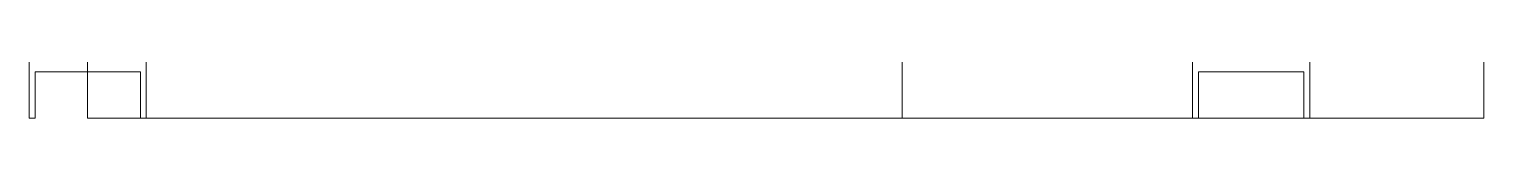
# Model space of a CAD drawing. Header units: inches. Extents: x -430764 to 624329, y 7374 to 217374.
# Drawn here: x -242696 to -240195, y 93146 to 93227 of the extents above; entities that cross this region are included whole.
import ezdxf

# ---------------------------------------------------------------- set-up
doc = ezdxf.new("R2010")
doc.units = ezdxf.units.IN
doc.header["$MEASUREMENT"] = 0
doc.layers.add('CABLETRAYLAYOUT-EMBED 2_DWG$0$DwgTemplate', color=7, linetype='Continuous', lineweight=9)

msp = doc.modelspace()

# ---------------------------------------------------------------- linework, layer by layer
at = {"layer": 'CABLETRAYLAYOUT-EMBED 2_DWG$0$DwgTemplate', "color": 252, "linetype": 'Continuous'}
for p, q in [((-242695.6, 93310.8), (-242695.6, 93145.7)), ((-242594.9, 93145.7), (-242594.9, 93310.8)), ((-242494.1, 93145.7), (-242494.1, 93310.8)), ((-241194.9, 93145.7), (-241194.9, 93310.8)), ((-240695.6, 93310.8), (-240695.6, 93145.7)), ((-240494.1, 93145.7), (-240494.1, 93310.8)), ((-240194.9, 93310.8), (-240194.9, 93145.7)), ((-242685.4, 93225.2), (-242504.3, 93225.2)), ((-242685.4, 93145.7), (-242685.4, 93225.2)), ((-242504.3, 93225.2), (-242504.3, 93145.7)), ((-240685.4, 93225.2), (-240504.3, 93225.2)), ((-240685.4, 93145.7), (-240685.4, 93225.2)), ((-240504.3, 93225.2), (-240504.3, 93145.7)), ((-242695.6, 93145.7), (-242685.4, 93145.7)), ((-242594.9, 93145.7), (-241194.9, 93145.7)), ((-242504.3, 93145.7), (-242494.1, 93145.7)), ((-241194.9, 93145.7), (-240194.9, 93145.7)), ((-240695.6, 93145.7), (-240685.4, 93145.7)), ((-240504.3, 93145.7), (-240494.1, 93145.7))]:
    msp.add_line(p, q, dxfattribs=at)

doc.saveas('drawing.dxf')
